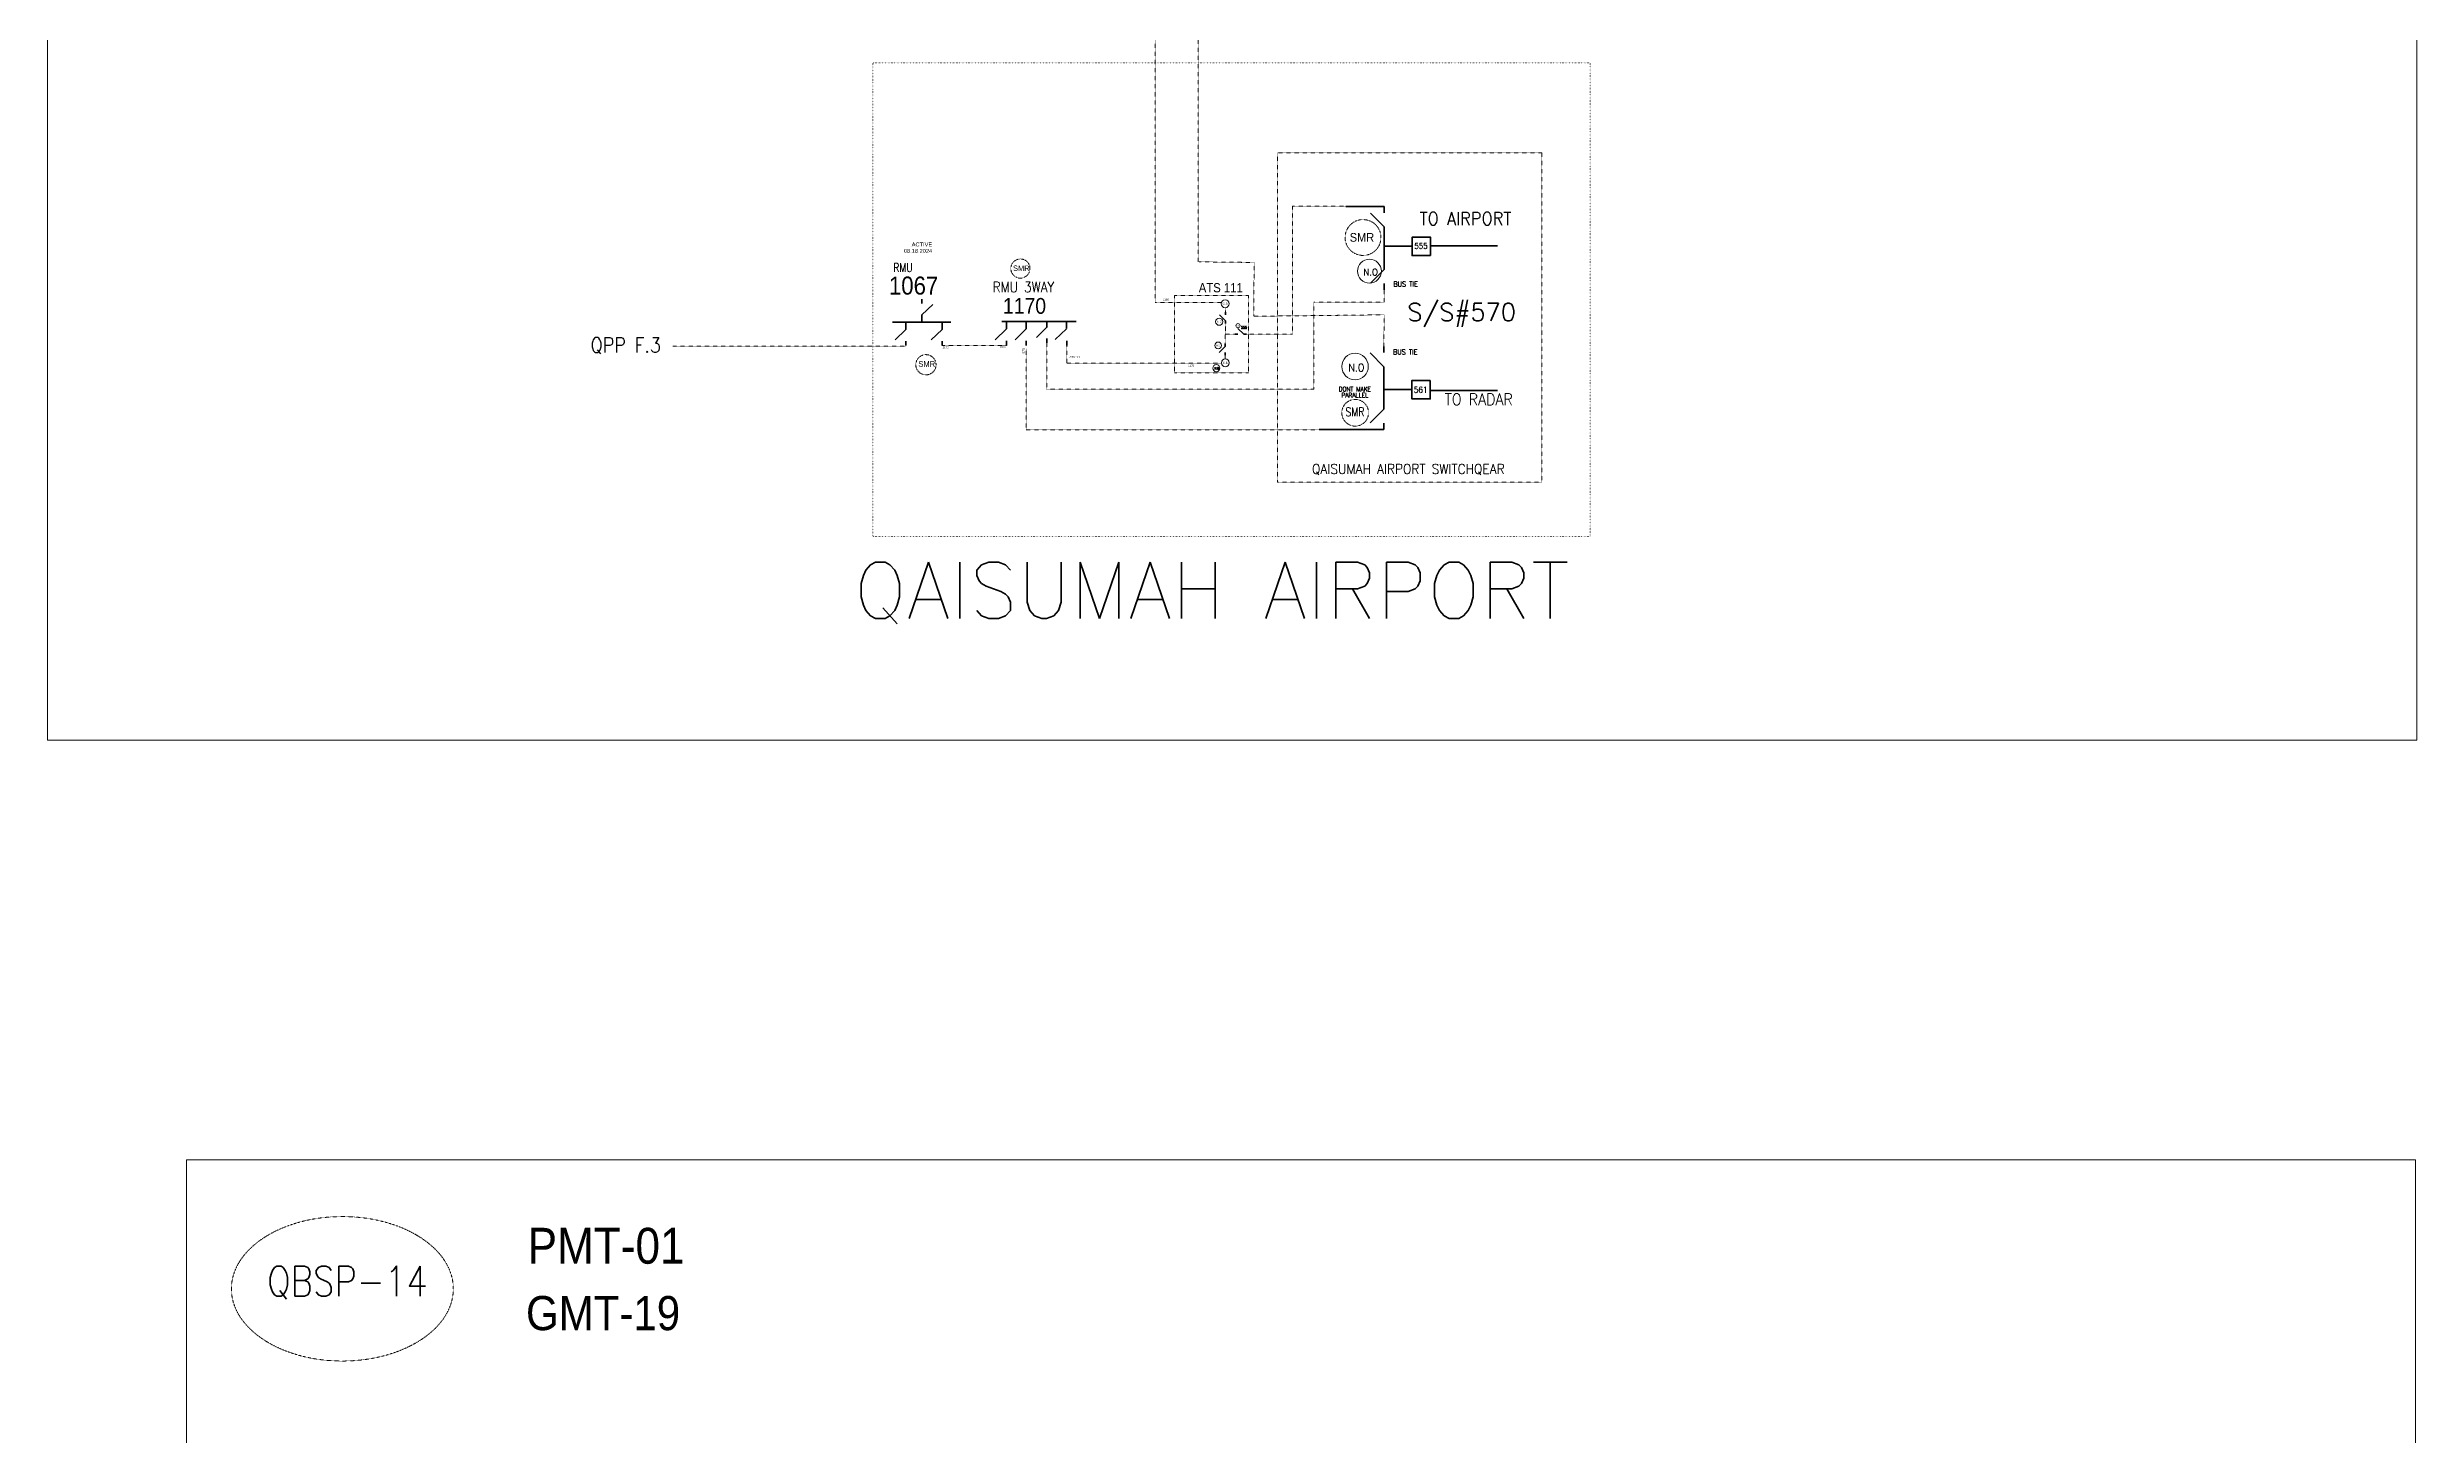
# Model space of a CAD drawing. Header units: metres. Extents: x 65984 to 144644, y -19036 to 23726.
# Drawn here: x 86613 to 88092, y 17 to 884 of the extents above; entities that cross this region are included whole.
import ezdxf
from ezdxf.enums import TextEntityAlignment as Align

# ---------------------------------------------------------------- set-up
doc = ezdxf.new("R2010")
doc.units = ezdxf.units.M
doc.header["$MEASUREMENT"] = 0
for name, pattern in [('DGN Style 1', [0.6, 0, -0.6]), ('DGN Style 2', [0.023128, 0, -0.023128]), ('DGN Style 3', [0.013877, 0, -0.013877])]:
    doc.linetypes.add(name, pattern=pattern)
doc.layers.get('0').update_dxf_attribs({"color": 95, "lineweight": 40})
for name, color, linetype, lineweight in [('ABS', 7, 'Continuous', 40), ('d_eos', 111, 'Continuous', 40), ('d_eos no', 121, 'Continuous', 40), ('d_switch', 95, 'Continuous', 40), ('d_tf no', 6, 'Continuous', 40), ('d_ug cable', 95, 'Continuous', 40), ('d_ug main line', 95, 'Continuous', 40), ('EARTH FAULT INDICATOR', 95, 'Continuous', 40), ('fedr no', 95, 'Continuous', 40), ('GRID STATION  04', 7, 'Continuous', 40), ('Level 37', 7, 'Continuous', 0), ('O H MAIN FEEDER', 4, 'Continuous', 100), ('SW N O', 114, 'Continuous', 30)]:
    doc.layers.add(name, color=color, linetype=linetype, lineweight=lineweight)
doc.styles.get("Standard").update_dxf_attribs({"font": 'txt.shx'})
doc.styles.add('Style-Arial', font='arial.ttf')
doc.styles.add('Style-ENGINEERING', font='ENGINEERING.shx')
doc.styles.add('Style-msdefault', font='msdefault.shx')
doc.styles.add('Style-simplex', font='simplex.shx')
doc.styles.add('Style-STANDARD', font='STANDARD.shx')

# ---------------------------------------------------------------- blocks, each defined once
blk = doc.blocks.new('*U4290')
at = {"layer": 'ABS', "color": 7, "linetype": 'Continuous', "lineweight": 211, "ltscale": 0.127884}
for p, q in [((-8.3, 8.2), (-15.7, 8.2)), ((-8.3, 8.2), (7.9, -8.1)), ((15.7, 8.2), (8.3, 8.2))]:
    blk.add_line(p, q, dxfattribs=at)
blk = doc.blocks.new('*U4291')
at = {"layer": 'GRID STATION  04', "color": 121, "linetype": 'Continuous', "lineweight": 211, "ltscale": 0.460903}
for p, q in [((-8.3, 8.2), (-15.7, 8.2)), ((-8.3, 8.2), (7.9, -8.1)), ((15.7, 8.2), (8.3, 8.2))]:
    blk.add_line(p, q, dxfattribs=at)
blk = doc.blocks.new('*U4292')
at = {"layer": 'ABS', "color": 2, "linetype": 'Continuous', "lineweight": 211, "ltscale": 0.127884}
for p, q in [((-8.3, 8.2), (-15.7, 8.2)), ((-8.3, 8.2), (7.9, -8.1)), ((15.7, 8.2), (8.3, 8.2))]:
    blk.add_line(p, q, dxfattribs=at)
blk = doc.blocks.new('*U4293')
at = {"layer": 'GRID STATION  04', "color": 2, "linetype": 'Continuous', "lineweight": 211, "ltscale": 0.460903}
for p, q in [((-8.3, 8.2), (-15.7, 8.2)), ((-8.3, 8.2), (7.9, -8.1)), ((15.7, 8.2), (8.3, 8.2))]:
    blk.add_line(p, q, dxfattribs=at)
blk = doc.blocks.new('*U4294')
at = {"layer": 'd_eos', "color": 2, "linetype": 'Continuous', "lineweight": 211, "ltscale": 0.620468}
for p, q in [((-13.2, 12.1), (-13.2, 14.9)), ((-13.2, 4.6), (-6.2, 11.4)), ((-13.2, 0), (-13.2, 4.6)), ((10.1, 12.1), (10.1, 14.9)), ((10.1, 4.6), (17.1, 11.4)), ((10.1, 0), (10.1, 4.6)), ((-18.8, 0), (18.8, 0)), ((-0.1, -4.7), (-7.1, -11.4)), ((-0.1, 0), (-0.1, -4.7)), ((-0.1, -12.1), (-0.1, -14.9))]:
    blk.add_line(p, q, dxfattribs=at)
blk = doc.blocks.new('*U4295')
at = {"layer": 'SW N O', "color": 3, "lineweight": 13, "ltscale": 0.426762, "extrusion": (0, 0, -1)}
blk.add_circle((0, 0), 16.8, dxfattribs=at)
at = {"layer": 'SW N O', "color": 3, "lineweight": 13, "extrusion": (0, 0, -1), "insert": (1.7, 1.4), "char_height": 9.6, "attachment_point": 5, "text_direction": (1, 0, 0), "line_spacing_factor": 0.6, "style": 'Style-STANDARD'}
blk.add_mtext('N.O', dxfattribs=at)
blk = doc.blocks.new('*U4330')
at = {"layer": 'ABS', "color": 7, "linetype": 'Continuous', "lineweight": 211, "ltscale": 0.07946}
for p, q in [((-8.3, 8.2), (-15.7, 8.2)), ((-8.3, 8.2), (7.9, -8.1)), ((15.7, 8.2), (8.3, 8.2))]:
    blk.add_line(p, q, dxfattribs=at)
blk = doc.blocks.new('*U4331')
at = {"layer": 'GRID STATION  04', "color": 121, "linetype": 'Continuous', "lineweight": 211, "ltscale": 0.286802}
for p, q in [((-8.3, 8.2), (-15.7, 8.2)), ((-8.3, 8.2), (7.9, -8.1)), ((15.7, 8.2), (8.3, 8.2))]:
    blk.add_line(p, q, dxfattribs=at)
blk = doc.blocks.new('*U4332')
at = {"layer": 'SW N O', "color": 3, "lineweight": 13, "ltscale": 0.426762, "extrusion": (0, 0, -1)}
blk.add_circle((0, 0), 16.8, dxfattribs=at)
at = {"layer": 'SW N O', "color": 3, "lineweight": 13, "extrusion": (0, 0, -1), "insert": (2, 1), "char_height": 9.6, "attachment_point": 5, "text_direction": (1, 0, 0), "line_spacing_factor": 0.6, "style": 'Style-STANDARD'}
blk.add_mtext('N.O', dxfattribs=at)

msp = doc.modelspace()

# ---------------------------------------------------------------- linework, layer by layer
at = {"color": 7, "linetype": 'DGN Style 2', "lineweight": 13, "flags": 128}
msp.add_lwpolyline([(87380.9, 818.6), (87546.1, 818.6), (87546.1, 612.8), (87380.9, 612.8)], close=True, dxfattribs=at)
at = {"layer": 'd_eos', "color": 2, "linetype": 'Continuous', "lineweight": 211, "ltscale": 0.640285}
for p, q in [((87208.7, 713.2), (87255.3, 713.2)), ((87211.8, 713.2), (87211.8, 708.5)), ((87224.1, 713.2), (87224.1, 708.5)), ((87249.1, 708.7), (87249.1, 712.7)), ((87211.8, 708.5), (87204.7, 701.7)), ((87211.8, 701), (87211.8, 698.2)), ((87224.1, 708.5), (87217.1, 701.7)), ((87224.1, 701), (87224.1, 698.2)), ((87242.1, 701.8), (87249.1, 708.6)), ((87249.3, 698.2), (87249.3, 701))]:
    msp.add_line(p, q, dxfattribs=at)
at = {"layer": 'd_eos', "color": 2, "linetype": 'Continuous', "lineweight": 211, "ltscale": 0.576257}
for p, q in [((87236.9, 709.3), (87236.9, 713)), ((87230.5, 703.2), (87236.8, 709.3)), ((87237, 699.9), (87237, 702.5))]:
    msp.add_line(p, q, dxfattribs=at)
at = {"layer": 'd_ug cable', "color": 30, "linetype": 'DGN Style 3', "lineweight": 13}
for p, q in [((87331.3, 939.8), (87331.4, 750.4)), ((87304.5, 894.1), (87304.6, 725)), ((87390.3, 785.1), (87390.3, 705.2)), ((87424.5, 785.1), (87390.3, 785.1)), ((87332.1, 750.4), (87366.1, 750)), ((87366.1, 716.5), (87366.4, 750.1)), ((87348.3, 699.2), (87348.5, 711.8)), ((87348.5, 719), (87348.5, 721.7)), ((87447.6, 717.3), (87366.1, 716.4)), ((87447.6, 717.3), (87447.4, 697.4)), ((87348.4, 705.2), (87354.5, 705.2)), ((87361.8, 705.2), (87390.3, 705.2))]:
    msp.add_line(p, q, dxfattribs=at)
at = {"layer": 'd_ug cable', "color": 220, "linetype": 'DGN Style 3', "lineweight": 13}
for p, q in [((87403.7, 725.3), (87447.6, 725.3)), ((87447.6, 725.3), (87447.6, 734.5)), ((87304.6, 725), (87346, 725)), ((87403.7, 670.9), (87403.7, 725)), ((87003.4, 697.8), (87148.6, 697.8)), ((87171.6, 698.2), (87211.8, 698.2)), ((87224.1, 696.1), (87223.9, 645.5)), ((87237, 699.9), (87236.8, 670.4)), ((87249.3, 698.3), (87249.3, 687.1)), ((87249.3, 687.1), (87345.9, 687.1)), ((87348.3, 692), (87348.3, 689.8)), ((87236.9, 670.9), (87403.7, 670.9)), ((87223.9, 645.5), (87409.2, 645.5))]:
    msp.add_line(p, q, dxfattribs=at)
at = {"layer": 'd_ug cable', "color": 2, "linetype": 'DGN Style 3', "lineweight": 13}
for centre, radius in [((87434.4, 765.6), 11.2), ((87220.4, 746.2), 5.99), ((87161.4, 686.1), 6.32)]:
    msp.add_circle(centre, radius, dxfattribs=at)
at = {"layer": 'd_ug cable', "color": 3, "linetype": 'Continuous', "lineweight": 0}
for centre, radius in [((87348.3, 724.2), 2.47), ((87344.6, 713), 2.25), ((87356.3, 710.5), 1.29), ((87343.9, 698.2), 2.09), ((87348.4, 687.3), 2.47)]:
    msp.add_circle(centre, radius, dxfattribs=at)
at = {"layer": 'd_ug cable', "color": 1, "linetype": 'DGN Style 3', "lineweight": 13}
msp.add_circle((87429.5, 656.1), 8.35, dxfattribs=at)
at = {"layer": 'd_ug main line', "color": 3, "linetype": 'DGN Style 2', "lineweight": 13, "flags": 128}
msp.add_lwpolyline([(87362.8, 681.1), (87316.7, 681.1), (87316.7, 729.4), (87362.8, 729.4)], close=True, dxfattribs=at)
at = {"layer": 'EARTH FAULT INDICATOR', "color": 1, "linetype": 'DGN Style 1', "lineweight": 0, "flags": 128}
msp.add_lwpolyline([(87128.3, 578.8), (87128.3, 874.7), (87576.3, 874.7), (87576.3, 578.8)], close=True, dxfattribs=at)
at = {"layer": 'fedr no', "color": 82, "linetype": 'DGN Style 3', "lineweight": 13, "true_color": 0x1dc70e}
msp.add_ellipse((86796.9, 108.8), major_axis=(69.3, 0), ratio=0.651175, dxfattribs=at)
at = {"layer": 'GRID STATION  04', "color": 121, "linetype": 'Continuous', "lineweight": 211, "ltscale": 0.460903}
for p, q in [((87447.6, 785), (87423.6, 785)), ((87447.6, 772.2), (87447.6, 748.2)), ((87476.6, 760.5), (87518.4, 760.5)), ((87476.4, 670.1), (87518.3, 670.1)), ((87447.4, 645.6), (87407.1, 645.6))]:
    msp.add_line(p, q, dxfattribs=at)
at = {"layer": 'GRID STATION  04', "color": 2, "linetype": 'Continuous', "lineweight": 211, "ltscale": 0.460903}
msp.add_line((87447.4, 658.4), (87447.4, 682.4), dxfattribs=at)
at = {"layer": 'GRID STATION  04', "color": 121, "linetype": 'Continuous', "lineweight": 211, "ltscale": 0.460903, "flags": 128}
msp.add_lwpolyline([(87447.6, 760.2), (87465.2, 760.2)], dxfattribs=at)
at = {"layer": 'GRID STATION  04', "color": 121, "linetype": 'Continuous', "lineweight": 140, "ltscale": 0.460903, "flags": 128}
msp.add_lwpolyline([(87476.6, 754.3), (87465, 754.3), (87465, 765.8), (87476.6, 765.8)], close=True, dxfattribs=at)
at = {"layer": 'GRID STATION  04', "color": 2, "linetype": 'Continuous', "lineweight": 211, "ltscale": 0.460903, "flags": 128}
msp.add_lwpolyline([(87447.2, 670.6), (87464.9, 670.6)], dxfattribs=at)
at = {"layer": 'GRID STATION  04', "color": 2, "linetype": 'Continuous', "lineweight": 140, "ltscale": 0.460903, "flags": 128}
msp.add_lwpolyline([(87476.4, 676.3), (87464.9, 676.3), (87464.9, 664.8), (87476.4, 664.8)], close=True, dxfattribs=at)
at = {"layer": 'O H MAIN FEEDER', "color": 140, "lineweight": 13, "ltscale": 0.498271, "flags": 128}
for points in [[(86612.7, 1526.6), (88092.5, 1526.6), (88092.5, 451.6), (86612.7, 451.6)], [(86699.5, 189.4), (88091.7, 189.4), (88091.7, -787), (86699.5, -787)]]:
    msp.add_lwpolyline(points, close=True, dxfattribs=at)

# ---------------------------------------------------------------- block references
at = {"layer": 'ABS', "color": 7, "linetype": 'Continuous', "lineweight": 211, "ltscale": 0.127884, "xscale": 0.5291999999999999, "yscale": 0.5291999999999999, "zscale": 0.5291999999999999, "rotation": 269.9999999999999}
msp.add_blockref('*U4290', (87443.3, 741.3), dxfattribs=at)
at = {"layer": 'ABS', "color": 7, "linetype": 'Continuous', "lineweight": 211, "ltscale": 0.07946, "xscale": 0.2286208571589271, "yscale": 0.2286208571589271, "zscale": 0.2286208571589271}
for p, rotation in [((87346.5, 695.6), 269.9999999999999), ((87358.1, 707), 179.9999999999999)]:
    msp.add_blockref('*U4330', p, dxfattribs=dict(at, rotation=rotation))
at = {"layer": 'ABS', "color": 2, "linetype": 'Continuous', "lineweight": 211, "ltscale": 0.127884, "extrusion": (0, 0, -1), "xscale": 0.5291999999999999, "yscale": 0.5291999999999999, "zscale": 0.5291999999999999, "rotation": 89.99999999999997}
msp.add_blockref('*U4292', (-87443.1, 689.3), dxfattribs=at)
at = {"layer": 'd_eos', "color": 2, "linetype": 'Continuous', "lineweight": 211, "ltscale": 0.620468, "xscale": 0.9719999999999996, "yscale": 0.9719999999999996, "zscale": 0.9719999999999996, "rotation": 180}
msp.add_blockref('*U4294', (87158.7, 712.7), dxfattribs=at)
at = {"layer": 'GRID STATION  04', "color": 121, "linetype": 'Continuous', "lineweight": 211, "ltscale": 0.460903, "extrusion": (0, 0, -1), "xscale": 0.5291999999999999, "yscale": 0.5291999999999999, "zscale": 0.5291999999999999, "rotation": 89.99999999999997}
msp.add_blockref('*U4291', (-87443.3, 776.7), dxfattribs=at)
at = {"layer": 'GRID STATION  04', "color": 121, "linetype": 'Continuous', "lineweight": 211, "ltscale": 0.286802, "extrusion": (0, 0, -1), "xscale": 0.2293505911037342, "yscale": 0.2293505911037342, "zscale": 0.2293505911037342, "rotation": 89.99999999999997}
msp.add_blockref('*U4331', (-87346.6, 715.4), dxfattribs=at)
at = {"layer": 'GRID STATION  04', "color": 2, "linetype": 'Continuous', "lineweight": 211, "ltscale": 0.460903, "xscale": 0.5291999999999999, "yscale": 0.5291999999999999, "zscale": 0.5291999999999999, "rotation": 269.9999999999999}
msp.add_blockref('*U4293', (87443.1, 653.9), dxfattribs=at)
at = {"layer": 'SW N O', "color": 3, "lineweight": 13, "extrusion": (0, 0, -1), "rotation": 180}
for name, p, xscale, yscale, zscale in [('*U4295', (-87438.4, 744.6), 0.4435975725986848, 0.4435975725986848, 0.4435975725986848), ('*U4332', (-87342.8, 684), 0.1327919789163914, 0.1327919789163914, 0.1327919789163914), ('*U4295', (-87429.4, 685), 0.4928861917763164, 0.4928861917763164, 0.4928861917763164)]:
    msp.add_blockref(name, p, dxfattribs=dict(at, xscale=xscale, yscale=yscale, zscale=zscale))

# ---------------------------------------------------------------- texts
at = {"color": 55, "linetype": 'Continuous', "lineweight": 13, "style": 'Style-simplex', "width": 0.857143}
msp.add_text('QPP F.3', height=9.35, dxfattribs=at).set_placement((86973.9, 698.4), align=Align.MIDDLE_CENTER)
at = {"color": 4, "insert": (87165.3, 756), "char_height": 2.422, "attachment_point": 9}
msp.add_mtext('\\FENGINEERING;\\H1x;\\W1.09375;ACTIVE\\P08.18.2024', dxfattribs=at)
at = {"layer": 'd_eos no', "color": 2, "linetype": 'Continuous', "lineweight": 13, "ltscale": 1.042091, "style": 'Style-Arial', "width": 0.88}
msp.add_text('1067', height=11.26, dxfattribs=at).set_placement((87138.3, 741.2), align=Align.TOP_LEFT)
at = {"layer": 'd_eos no', "color": 2, "linetype": 'Continuous', "lineweight": 13, "ltscale": 0.976263, "style": 'Style-Arial', "width": 0.88}
msp.add_text('1170', height=9.85, dxfattribs=at).set_placement((87209.5, 727.8), align=Align.TOP_LEFT)
at = {"layer": 'd_eos no', "color": 7, "linetype": 'Continuous', "lineweight": 140, "ltscale": 0.675247, "style": 'Style-Arial', "width": 0.88}
msp.add_text('ATS 111', height=5.75, dxfattribs=at).set_placement((87331.8, 737.1), align=Align.TOP_LEFT)
at = {"layer": 'd_eos no', "color": 3, "linetype": 'Continuous', "lineweight": 13, "style": 'Style-Arial', "width": 0.88}
for s, height, p in [('N.C', 1.12, (87343.3, 712.5)), ('C.B', 1.33, (87346.7, 723.5)), ('N.C', 0.649, (87355.4, 710.2)), ('N.C', 0.995, (87342.7, 697.7)), ('C.B', 1.33, (87346.8, 686.6))]:
    msp.add_text(s, height=height, rotation=0.0075, dxfattribs=at).set_placement(p)
at = {"layer": 'd_eos no', "color": 7, "linetype": 'Continuous', "lineweight": 13, "style": 'Style-Arial', "width": 0.88}
for s, height, p in [('PMT-01', 22.43, (86912.6, 146.9)), ('GMT-19', 21.36, (86911.6, 104.3))]:
    msp.add_text(s, height=height, dxfattribs=at).set_placement(p, align=Align.TOP_LEFT)
at = {"layer": 'd_switch', "color": 7, "linetype": 'Continuous', "lineweight": 30, "ltscale": 0.478833, "style": 'Style-ENGINEERING', "width": 0.857143}
for s, p in [('1180', (87309.4, 727.4)), ('1170', (87171.8, 697.6)), ('1067', (87207.7, 698)), ('ATS 111', (87251.1, 691.5)), ('1170', (87325.2, 686.1))]:
    msp.add_text(s, height=1.22, dxfattribs=at).set_placement(p, align=Align.TOP_LEFT)
at = {"layer": 'd_tf no', "color": 1, "linetype": 'Continuous', "lineweight": 40, "style": 'Style-msdefault', "width": 0.945946}
for height, p in [(5.43, (87426.1, 768.4)), (3.38, (87215.8, 748.1)), (3.6, (87156.7, 688.4))]:
    msp.add_text('SMR', height=height, dxfattribs=at).set_placement(p, align=Align.TOP_LEFT)
at = {"layer": 'd_tf no', "color": 7, "linetype": 'Continuous', "lineweight": 13, "style": 'Style-msdefault', "width": 0.945946}
msp.add_text('570', height=1.52, rotation=90, dxfattribs=at).set_placement((87221.6, 693), align=Align.TOP_LEFT)
at = {"layer": 'd_ug cable', "color": 2, "linetype": 'DGN Style 3', "lineweight": 13, "style": 'Style-simplex'}
msp.add_text('S/S#570', height=11.07, dxfattribs=at).set_placement((87496, 719), align=Align.MIDDLE_CENTER)
at = {"layer": 'fedr no', "color": 6, "linetype": 'Continuous', "lineweight": 13, "style": 'Style-STANDARD', "width": 0.909091}
msp.add_text('QBSP-14', height=18.82, dxfattribs=at).set_placement((86800, 113.6), align=Align.MIDDLE_CENTER)
at = {"layer": 'GRID STATION  04', "color": 121, "linetype": 'Continuous', "lineweight": 40, "ltscale": 1.629023, "style": 'Style-STANDARD'}
msp.add_text('TO AIRPORT', height=8.12, dxfattribs=at).set_placement((87498.4, 777.4), align=Align.MIDDLE_CENTER)
at = {"layer": 'GRID STATION  04', "color": 121, "linetype": 'Continuous', "lineweight": 40, "ltscale": 1.08, "style": 'Style-STANDARD'}
for s, height, p in [('555', 3.5, (87470.6, 760.3)), ('BUS TIE', 3.2, (87461, 736.5)), ('BUS TIE', 3.2, (87460.8, 694.1))]:
    msp.add_text(s, height=height, dxfattribs=at).set_placement(p, align=Align.MIDDLE_CENTER)
at = {"layer": 'GRID STATION  04', "color": 121, "linetype": 'Continuous', "lineweight": 40, "ltscale": 0.679694, "style": 'Style-STANDARD'}
msp.add_text('555', height=1.55, dxfattribs=at).set_placement((87360.1, 709.4), align=Align.MIDDLE_CENTER)
at = {"layer": 'GRID STATION  04', "color": 2, "linetype": 'Continuous', "lineweight": 40, "ltscale": 1.08, "style": 'Style-STANDARD'}
msp.add_text('561', height=3.69, dxfattribs=at).set_placement((87470.4, 670.5), align=Align.MIDDLE_CENTER)
at = {"layer": 'GRID STATION  04', "color": 121, "linetype": 'Continuous', "lineweight": 40, "ltscale": 1.473324, "style": 'Style-STANDARD'}
msp.add_text('TO RADAR', height=7.13, dxfattribs=at).set_placement((87506.7, 664.5), align=Align.MIDDLE_CENTER)
at = {"layer": 'GRID STATION  04', "color": 121, "linetype": 'Continuous', "lineweight": 40, "ltscale": 1.248949, "style": 'Style-STANDARD'}
msp.add_text('QAISUMAH AIRPORT SWITCHQEAR', height=6.112, dxfattribs=at).set_placement((87462.7, 621), align=Align.MIDDLE_CENTER)
at = {"layer": 'GRID STATION  04', "color": 121, "linetype": 'Continuous', "lineweight": 13, "ltscale": 1.459474, "style": 'Style-simplex'}
msp.add_text('QAISUMAH AIRPORT ', height=35.123, dxfattribs=at).set_placement((87351.9, 545.2), align=Align.MIDDLE_CENTER)
at = {"layer": 'GRID STATION  04', "color": 1, "linetype": 'Continuous', "lineweight": 40, "ltscale": 0.972, "insert": (87429.3, 669), "char_height": 2.88, "attachment_point": 5, "line_spacing_factor": 0.8, "style": 'Style-STANDARD'}
msp.add_mtext('DONT MAKE \\PPARALLEL', dxfattribs=at)
at = {"layer": 'Level 37', "color": 2, "linetype": 'Continuous', "lineweight": 13, "ltscale": 1.044333, "style": 'Style-STANDARD', "width": 0.854701}
msp.add_text('RMU', height=5.4, dxfattribs=at).set_placement((87147.1, 746.8), align=Align.MIDDLE_CENTER)
at = {"layer": 'Level 37', "color": 2, "linetype": 'Continuous', "lineweight": 13, "ltscale": 1.161863, "style": 'Style-simplex', "width": 0.854701}
msp.add_text('RMU 3WAY', height=6.45, dxfattribs=at).set_placement((87222.3, 734.6), align=Align.MIDDLE_CENTER)
at = {"layer": 'Level 37', "color": 2, "linetype": 'Continuous', "lineweight": 13, "ltscale": 0.964966, "style": 'Style-STANDARD', "width": 0.854701}
msp.add_text('SMR', height=5.4, dxfattribs=at).set_placement((87429.3, 656.7), align=Align.MIDDLE_CENTER)

doc.saveas('drawing.dxf')
